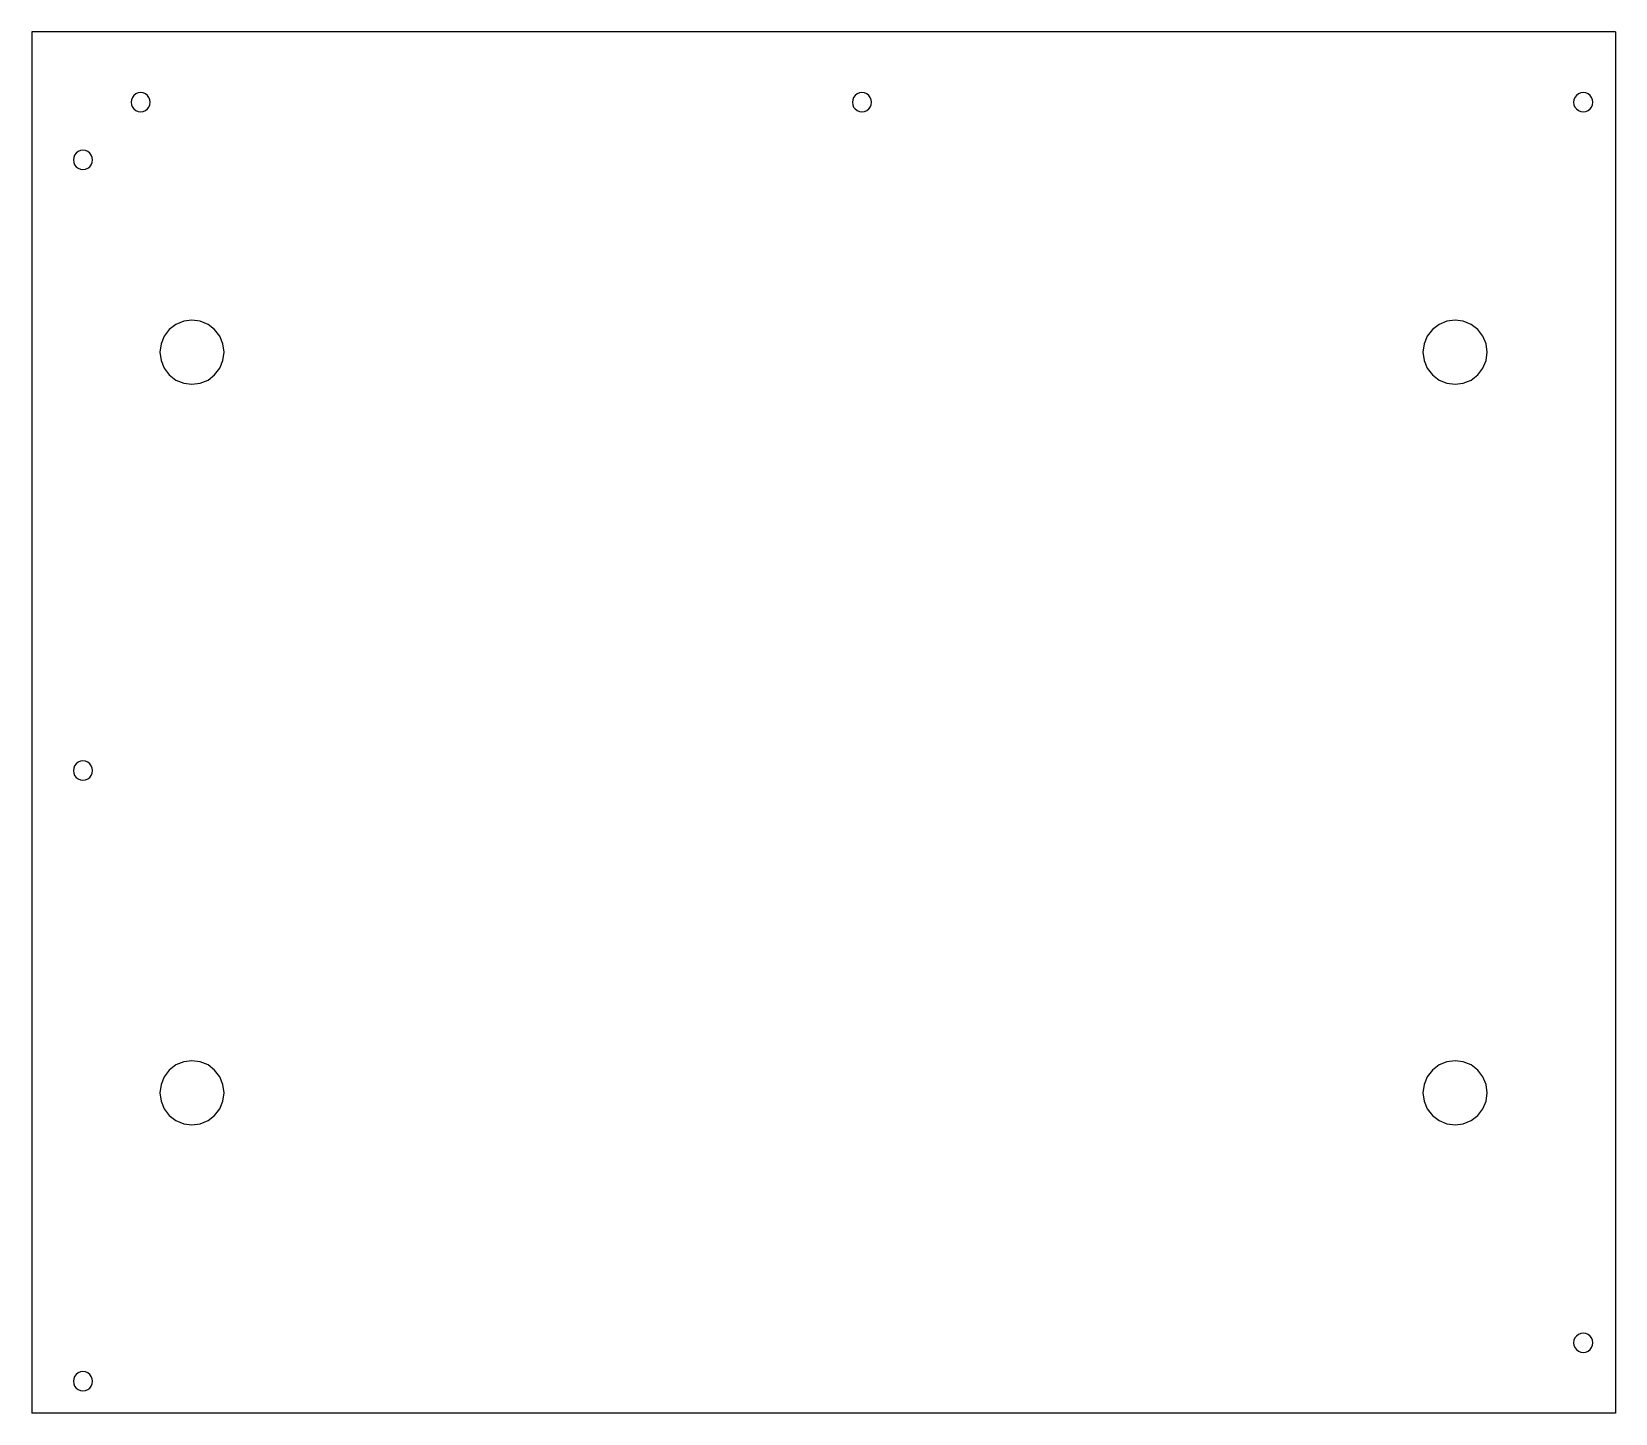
# Model space of a CAD drawing. Extents: x -632 to 804, y -719 to 744.
# Drawn here: x 309.9 to 803.9, y -201.5 to 229.5 of the extents above; entities that cross this region are included whole.
import ezdxf

# ---------------------------------------------------------------- set-up
doc = ezdxf.new("R2010")
doc.units = 0
doc.layers.get('0').update_dxf_attribs({"linetype": 'CONTINUOUS'})

msp = doc.modelspace()

# ---------------------------------------------------------------- linework, layer by layer
for p, q in [((803.87, 229.54), (309.87, 229.54)), ((309.87, 229.54), (309.87, -201.46)), ((803.87, 229.54), (803.87, -201.46)), ((340.97, 208.32), (340.87, 207.54)), ((340.87, 207.54), (340.97, 206.76)), ((341.27, 209.04), (340.97, 208.32)), ((341.74, 209.66), (341.27, 209.04)), ((342.37, 210.14), (341.74, 209.66)), ((343.09, 210.44), (342.37, 210.14)), ((343.87, 210.54), (343.09, 210.44)), ((344.64, 210.44), (343.87, 210.54)), ((345.37, 210.14), (344.64, 210.44)), ((345.99, 209.66), (345.37, 210.14)), ((346.46, 209.04), (345.99, 209.66)), ((346.76, 208.32), (346.46, 209.04)), ((346.87, 207.54), (346.76, 208.32)), ((346.76, 206.76), (346.87, 207.54)), ((565.97, 208.32), (565.87, 207.54)), ((565.87, 207.54), (565.97, 206.76)), ((566.27, 209.04), (565.97, 208.32)), ((566.74, 209.66), (566.27, 209.04)), ((567.37, 210.14), (566.74, 209.66)), ((568.09, 210.44), (567.37, 210.14)), ((568.87, 210.54), (568.09, 210.44)), ((569.64, 210.44), (568.87, 210.54)), ((570.37, 210.14), (569.64, 210.44)), ((570.99, 209.66), (570.37, 210.14)), ((571.46, 209.04), (570.99, 209.66)), ((571.76, 208.32), (571.46, 209.04)), ((571.87, 207.54), (571.76, 208.32)), ((571.76, 206.76), (571.87, 207.54)), ((790.97, 208.32), (790.87, 207.54)), ((790.87, 207.54), (790.97, 206.76)), ((791.27, 209.04), (790.97, 208.32)), ((791.74, 209.66), (791.27, 209.04)), ((792.37, 210.14), (791.74, 209.66)), ((793.09, 210.44), (792.37, 210.14)), ((793.87, 210.54), (793.09, 210.44)), ((794.64, 210.44), (793.87, 210.54)), ((795.37, 210.14), (794.64, 210.44)), ((795.99, 209.66), (795.37, 210.14)), ((796.46, 209.04), (795.99, 209.66)), ((796.76, 208.32), (796.46, 209.04)), ((796.87, 207.54), (796.76, 208.32)), ((796.76, 206.76), (796.87, 207.54)), ((340.97, 206.76), (341.27, 206.04)), ((341.27, 206.04), (341.74, 205.42)), ((341.74, 205.42), (342.37, 204.94)), ((342.37, 204.94), (343.09, 204.64)), ((343.09, 204.64), (343.87, 204.54)), ((343.87, 204.54), (344.64, 204.64)), ((344.64, 204.64), (345.37, 204.94)), ((345.37, 204.94), (345.99, 205.42)), ((345.99, 205.42), (346.46, 206.04)), ((346.46, 206.04), (346.76, 206.76)), ((565.97, 206.76), (566.27, 206.04)), ((566.27, 206.04), (566.74, 205.42)), ((566.74, 205.42), (567.37, 204.94)), ((567.37, 204.94), (568.09, 204.64)), ((568.09, 204.64), (568.87, 204.54)), ((568.87, 204.54), (569.64, 204.64)), ((569.64, 204.64), (570.37, 204.94)), ((570.37, 204.94), (570.99, 205.42)), ((570.99, 205.42), (571.46, 206.04)), ((571.46, 206.04), (571.76, 206.76)), ((790.97, 206.76), (791.27, 206.04)), ((791.27, 206.04), (791.74, 205.42)), ((791.74, 205.42), (792.37, 204.94)), ((792.37, 204.94), (793.09, 204.64)), ((793.09, 204.64), (793.87, 204.54)), ((793.87, 204.54), (794.64, 204.64)), ((794.64, 204.64), (795.37, 204.94)), ((795.37, 204.94), (795.99, 205.42)), ((795.99, 205.42), (796.46, 206.04)), ((796.46, 206.04), (796.76, 206.76)), ((322.97, 190.32), (322.87, 189.54)), ((322.87, 189.54), (322.97, 188.76)), ((323.27, 191.04), (322.97, 190.32)), ((322.97, 188.76), (323.27, 188.04)), ((323.74, 191.66), (323.27, 191.04)), ((323.27, 188.04), (323.74, 187.42)), ((324.37, 192.14), (323.74, 191.66)), ((325.09, 192.44), (324.37, 192.14)), ((325.87, 192.54), (325.09, 192.44)), ((326.64, 192.44), (325.87, 192.54)), ((327.37, 192.14), (326.64, 192.44)), ((327.99, 191.66), (327.37, 192.14)), ((328.46, 191.04), (327.99, 191.66)), ((327.99, 187.42), (328.46, 188.04)), ((328.76, 190.32), (328.46, 191.04)), ((328.46, 188.04), (328.76, 188.76)), ((328.87, 189.54), (328.76, 190.32)), ((328.76, 188.76), (328.87, 189.54)), ((323.74, 187.42), (324.37, 186.94)), ((324.37, 186.94), (325.09, 186.64)), ((325.09, 186.64), (325.87, 186.54)), ((325.87, 186.54), (326.64, 186.64)), ((326.64, 186.64), (327.37, 186.94)), ((327.37, 186.94), (327.99, 187.42)), ((357.28, 139.2), (354.87, 138.2)), ((359.87, 139.54), (357.28, 139.2)), ((362.45, 139.2), (359.87, 139.54)), ((364.87, 138.2), (362.45, 139.2)), ((751.28, 139.2), (748.87, 138.2)), ((753.87, 139.54), (751.28, 139.2)), ((756.45, 139.2), (753.87, 139.54)), ((758.87, 138.2), (756.45, 139.2)), ((351.21, 134.54), (350.21, 132.13)), ((352.79, 136.61), (351.21, 134.54)), ((354.87, 138.2), (352.79, 136.61)), ((366.94, 136.61), (364.87, 138.2)), ((368.53, 134.54), (366.94, 136.61)), ((369.53, 132.13), (368.53, 134.54)), ((745.21, 134.54), (744.21, 132.13)), ((746.79, 136.61), (745.21, 134.54)), ((748.87, 138.2), (746.79, 136.61)), ((760.94, 136.61), (758.87, 138.2)), ((762.53, 134.54), (760.94, 136.61)), ((763.53, 132.13), (762.53, 134.54)), ((350.21, 132.13), (349.87, 129.54)), ((349.87, 129.54), (350.21, 126.95)), ((369.87, 129.54), (369.53, 132.13)), ((369.53, 126.95), (369.87, 129.54)), ((744.21, 132.13), (743.87, 129.54)), ((743.87, 129.54), (744.21, 126.95)), ((763.87, 129.54), (763.53, 132.13)), ((763.53, 126.95), (763.87, 129.54)), ((350.21, 126.95), (351.21, 124.54)), ((351.21, 124.54), (352.79, 122.47)), ((366.94, 122.47), (368.53, 124.54)), ((368.53, 124.54), (369.53, 126.95)), ((744.21, 126.95), (745.21, 124.54)), ((745.21, 124.54), (746.79, 122.47)), ((760.94, 122.47), (762.53, 124.54)), ((762.53, 124.54), (763.53, 126.95)), ((352.79, 122.47), (354.87, 120.88)), ((354.87, 120.88), (357.28, 119.88)), ((357.28, 119.88), (359.87, 119.54)), ((359.87, 119.54), (362.45, 119.88)), ((362.45, 119.88), (364.87, 120.88)), ((364.87, 120.88), (366.94, 122.47)), ((746.79, 122.47), (748.87, 120.88)), ((748.87, 120.88), (751.28, 119.88)), ((751.28, 119.88), (753.87, 119.54)), ((753.87, 119.54), (756.45, 119.88)), ((756.45, 119.88), (758.87, 120.88)), ((758.87, 120.88), (760.94, 122.47)), ((323.27, 0.54), (322.97, -0.18)), ((323.74, 1.16), (323.27, 0.54)), ((324.37, 1.64), (323.74, 1.16)), ((325.09, 1.94), (324.37, 1.64)), ((325.87, 2.04), (325.09, 1.94)), ((326.64, 1.94), (325.87, 2.04)), ((327.37, 1.64), (326.64, 1.94)), ((327.99, 1.16), (327.37, 1.64)), ((328.46, 0.54), (327.99, 1.16)), ((328.76, -0.18), (328.46, 0.54)), ((322.97, -0.18), (322.87, -0.96)), ((322.87, -0.96), (322.97, -1.74)), ((322.97, -1.74), (323.27, -2.46)), ((323.27, -2.46), (323.74, -3.08)), ((323.74, -3.08), (324.37, -3.56)), ((324.37, -3.56), (325.09, -3.86)), ((325.09, -3.86), (325.87, -3.96)), ((325.87, -3.96), (326.64, -3.86)), ((326.64, -3.86), (327.37, -3.56)), ((327.37, -3.56), (327.99, -3.08)), ((327.99, -3.08), (328.46, -2.46)), ((328.46, -2.46), (328.76, -1.74)), ((328.87, -0.96), (328.76, -0.18)), ((328.76, -1.74), (328.87, -0.96)), ((354.87, -92.8), (352.79, -94.39)), ((357.28, -91.8), (354.87, -92.8)), ((359.87, -91.46), (357.28, -91.8)), ((362.45, -91.8), (359.87, -91.46)), ((364.87, -92.8), (362.45, -91.8)), ((366.94, -94.39), (364.87, -92.8)), ((748.87, -92.8), (746.79, -94.39)), ((751.28, -91.8), (748.87, -92.8)), ((753.87, -91.46), (751.28, -91.8)), ((756.45, -91.8), (753.87, -91.46)), ((758.87, -92.8), (756.45, -91.8)), ((760.94, -94.39), (758.87, -92.8)), ((351.21, -96.46), (350.21, -98.87)), ((352.79, -94.39), (351.21, -96.46)), ((368.53, -96.46), (366.94, -94.39)), ((369.53, -98.87), (368.53, -96.46)), ((745.21, -96.46), (744.21, -98.87)), ((746.79, -94.39), (745.21, -96.46)), ((762.53, -96.46), (760.94, -94.39)), ((763.53, -98.87), (762.53, -96.46)), ((350.21, -98.87), (349.87, -101.46)), ((349.87, -101.46), (350.21, -104.05)), ((369.87, -101.46), (369.53, -98.87)), ((369.53, -104.05), (369.87, -101.46)), ((744.21, -98.87), (743.87, -101.46)), ((743.87, -101.46), (744.21, -104.05)), ((763.87, -101.46), (763.53, -98.87)), ((763.53, -104.05), (763.87, -101.46)), ((350.21, -104.05), (351.21, -106.46)), ((351.21, -106.46), (352.79, -108.53)), ((352.79, -108.53), (354.87, -110.12)), ((364.87, -110.12), (366.94, -108.53)), ((366.94, -108.53), (368.53, -106.46)), ((368.53, -106.46), (369.53, -104.05)), ((744.21, -104.05), (745.21, -106.46)), ((745.21, -106.46), (746.79, -108.53)), ((746.79, -108.53), (748.87, -110.12)), ((758.87, -110.12), (760.94, -108.53)), ((760.94, -108.53), (762.53, -106.46)), ((762.53, -106.46), (763.53, -104.05)), ((354.87, -110.12), (357.28, -111.12)), ((357.28, -111.12), (359.87, -111.46)), ((359.87, -111.46), (362.45, -111.12)), ((362.45, -111.12), (364.87, -110.12)), ((748.87, -110.12), (751.28, -111.12)), ((751.28, -111.12), (753.87, -111.46)), ((753.87, -111.46), (756.45, -111.12)), ((756.45, -111.12), (758.87, -110.12)), ((791.74, -177.34), (791.27, -177.96)), ((792.37, -176.86), (791.74, -177.34)), ((793.09, -176.56), (792.37, -176.86)), ((793.87, -176.46), (793.09, -176.56)), ((794.64, -176.56), (793.87, -176.46)), ((795.37, -176.86), (794.64, -176.56)), ((795.99, -177.34), (795.37, -176.86)), ((796.46, -177.96), (795.99, -177.34)), ((790.97, -178.68), (790.87, -179.46)), ((790.87, -179.46), (790.97, -180.24)), ((791.27, -177.96), (790.97, -178.68)), ((790.97, -180.24), (791.27, -180.96)), ((791.27, -180.96), (791.74, -181.58)), ((791.74, -181.58), (792.37, -182.06)), ((792.37, -182.06), (793.09, -182.36)), ((793.09, -182.36), (793.87, -182.46)), ((793.87, -182.46), (794.64, -182.36)), ((794.64, -182.36), (795.37, -182.06)), ((795.37, -182.06), (795.99, -181.58)), ((795.99, -181.58), (796.46, -180.96)), ((796.76, -178.68), (796.46, -177.96)), ((796.46, -180.96), (796.76, -180.24)), ((796.87, -179.46), (796.76, -178.68)), ((796.76, -180.24), (796.87, -179.46)), ((322.97, -190.68), (322.87, -191.46)), ((322.87, -191.46), (322.97, -192.24)), ((323.27, -189.96), (322.97, -190.68)), ((322.97, -192.24), (323.27, -192.96)), ((323.74, -189.34), (323.27, -189.96)), ((324.37, -188.86), (323.74, -189.34)), ((325.09, -188.56), (324.37, -188.86)), ((325.87, -188.46), (325.09, -188.56)), ((326.64, -188.56), (325.87, -188.46)), ((327.37, -188.86), (326.64, -188.56)), ((327.99, -189.34), (327.37, -188.86)), ((328.46, -189.96), (327.99, -189.34)), ((328.76, -190.68), (328.46, -189.96)), ((328.46, -192.96), (328.76, -192.24)), ((328.87, -191.46), (328.76, -190.68)), ((328.76, -192.24), (328.87, -191.46)), ((323.27, -192.96), (323.74, -193.58)), ((323.74, -193.58), (324.37, -194.06)), ((324.37, -194.06), (325.09, -194.36)), ((325.09, -194.36), (325.87, -194.46)), ((325.87, -194.46), (326.64, -194.36)), ((326.64, -194.36), (327.37, -194.06)), ((327.37, -194.06), (327.99, -193.58)), ((327.99, -193.58), (328.46, -192.96)), ((803.87, -201.46), (309.87, -201.46))]:
    msp.add_line(p, q)

doc.saveas('drawing.dxf')
